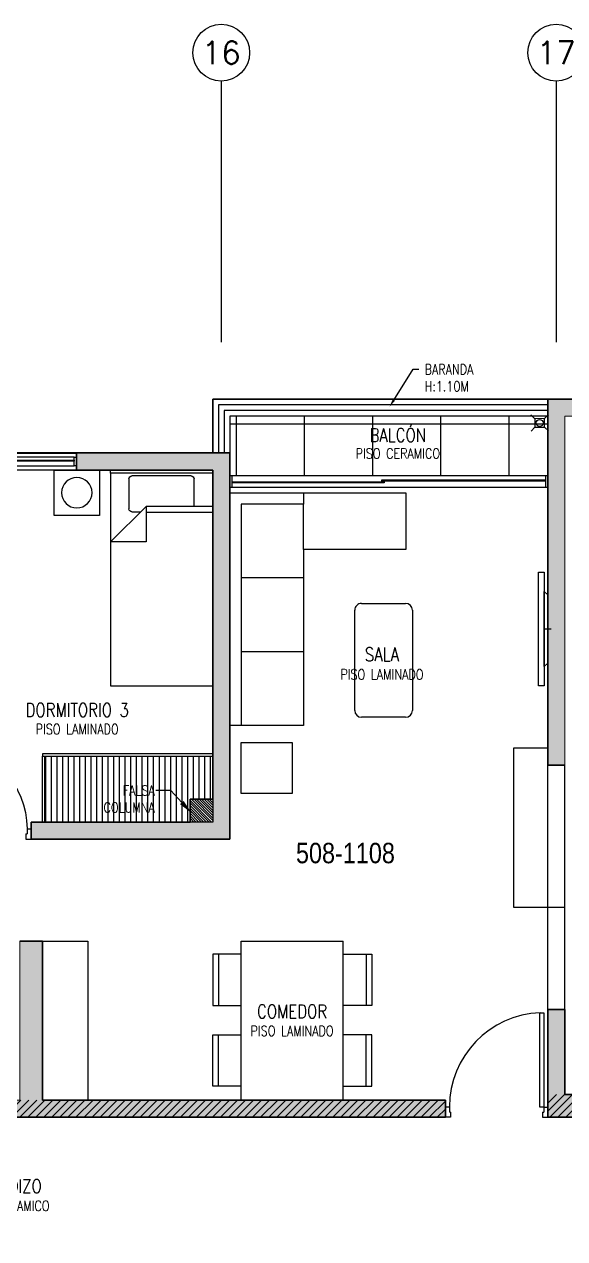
# Model space of a CAD drawing. Header units: millimetres. Extents: x 98 to 155, y -181 to 127.
# Drawn here: x 134.93 to 139.69, y 20.6 to 31.3 of the extents above; entities that cross this region are included whole.
import ezdxf
from ezdxf import colors
from ezdxf.entities.mleader import LeaderData, LeaderLine
from ezdxf.enums import TextEntityAlignment as Align
from ezdxf.math import Vec2, Vec3

# ---------------------------------------------------------------- set-up
doc = ezdxf.new("R2010")
doc.units = ezdxf.units.MM
doc.header["$LTSCALE"] = 15
for name, pattern in [('HIDDEN2', [0.1875, 0.125, -0.0625]), ('PHANTOM', [63.5, 31.75, -6.35, 6.35, -6.35, 6.35, -6.35]), ('PHANTOM2', [1.25, 0.625, -0.125, 0.125, -0.125, 0.125, -0.125]), ('X-REF_DP_Arquitectura$0$HIDDEN', [0.375, 0.25, -0.125])]:
    doc.linetypes.add(name, pattern=pattern)
doc.layers.get('0').update_dxf_attribs({"color": 250})
for name, color, linetype in [('A-BARANDAS', 250, 'Continuous'), ('A-EJES', 250, 'PHANTOM'), ('A-HATCH', 250, 'Continuous'), ('A-MOBILIARIO', 250, 'Continuous'), ('A-MURO BAJO', 250, 'Continuous'), ('A-NUMERACIONDEP', 251, 'Continuous'), ('A-PROYECCIONES INT.', 250, 'HIDDEN2'), ('A-TEXTO-ACABADO PISO', 250, 'Continuous'), ('A_30_DispositivosSanit', 250, 'Continuous'), ('A_50_TextoAmbiente', 252, 'Continuous'), ('A_50_TextoIndicaciones', 250, 'Continuous'), ('A_50_Vigas', 250, 'X-REF_DP_Arquitectura$0$HIDDEN'), ('A_60_HatchEstructuras', 250, 'Continuous'), ('DLP_MOBILIARIO FIJO', 250, 'Continuous'), ('MURO CF 60', 250, 'Continuous')]:
    doc.layers.add(name, color=color, linetype=linetype)
doc.layers.add('A-MUROS', color=252, linetype='Continuous', lineweight=30)
doc.layers.add('A_20_Estructuras', color=250, linetype='Continuous', lineweight=18)
doc.styles.add('R80', font='ARIALN.TTF', dxfattribs={"height": 2.03})
doc.styles.add('ROMANS', font='romans.shx', dxfattribs={"width": 0.8})
doc.styles.add('TXT_COTAS', font='romans.shx', dxfattribs={"width": 0.8})
pattern_1 = [(45, (128.67014, 20.47273), (-0.03535534, 0.03535534), [])]

# ---------------------------------------------------------------- blocks, each defined once
blk = doc.blocks.new('EF-TP')
at = {"layer": 'A_60_HatchEstructuras'}
h = blk.add_hatch(color=256, dxfattribs=at)
h.dxf.hatch_style = 1
h.paths.add_polyline_path([(40, -5.25), (38.35, -5.25), (38.35, -0.06), (38.2, -0.06), (38.2, -6.125), (36.7, -6.125), (36.7, -5.375), (36.55, -5.375), (36.55, -6.325), (38.35, -6.325), (38.35, -5.45), (39.85, -5.45), (39.85, -5.95), (40, -5.95)])
h.paths.add_polyline_path([(36.7, -0.15), (36.85, -0.15), (36.85, 0), (36.55, 0), (36.55, -3.225), (36.7, -3.225)])
h.paths.add_polyline_path([(40, 0), (39.7, 0), (39.7, -0.15), (39.85, -0.15), (39.85, -3.5), (40, -3.5)])
h = blk.add_hatch(color=256, dxfattribs=at)
h.dxf.hatch_style = 1
h.paths.add_polyline_path([(30.25, -3.725), (28.65, -3.725), (28.65, -0.625), (29.85, -0.625), (29.85, -0.475), (28.5, -0.475), (28.5, -3.875), (30.25, -3.875)])
h.paths.add_polyline_path([(31.2, -0.475), (31.05, -0.475), (31.05, -3.875), (31.2, -3.875)])
h.paths.add_polyline_path([(33.75, -0.475), (32.4, -0.475), (32.4, -0.625), (33.6, -0.625), (33.6, -3.725), (32, -3.725), (32, -3.875), (33.75, -3.875)])
h = blk.add_hatch(color=256, dxfattribs=at)
h.dxf.hatch_style = 1
h.paths.add_polyline_path([(25.88, -7.675), (28.4, -7.675), (28.4, -9.075), (28.55, -9.075), (28.55, -7.675), (31.9, -7.675), (31.9, -9.075), (32.1, -9.075), (32.1, -7.675), (35.65, -7.675), (35.65, -7.525), (25.68, -7.525), (25.68, -9.075), (27.65, -9.075), (27.65, -8.925), (25.88, -8.925)])
h.paths.add_polyline_path([(28.1, -4.775), (25.905, -4.775), (25.905, -4.925), (26.25, -4.925), (26.25, -6.325), (35.65, -6.325), (35.65, -6.175), (32.1, -6.175), (32.1, -4.775), (31.9, -4.775), (31.9, -6.175), (29, -6.175), (29, -4.775), (28.85, -4.775), (28.85, -6.175), (26.45, -6.175), (26.45, -4.925), (28.1, -4.925)])
at = {"layer": 'A_20_Estructuras'}
for points in [[(36.7, -0.15), (36.85, -0.15), (36.85, 0), (36.55, 0), (36.55, -3.225), (36.7, -3.225)], [(40, -5.25), (38.35, -5.25), (38.35, -0.06), (38.2, -0.06), (38.2, -6.125), (36.7, -6.125), (36.7, -5.375), (36.55, -5.375), (36.55, -6.325), (38.35, -6.325), (38.35, -5.45), (39.85, -5.45), (39.85, -5.95), (40, -5.95)], [(33.75, -0.475), (32.4, -0.475), (32.4, -0.625), (33.6, -0.625), (33.6, -3.725), (32, -3.725), (32, -3.875), (33.75, -3.875)], [(28.1, -4.775), (25.905, -4.775), (25.905, -4.925), (26.25, -4.925), (26.25, -6.325), (35.65, -6.325), (35.65, -6.175), (32.1, -6.175), (32.1, -4.775), (31.9, -4.775), (31.9, -6.175), (29, -6.175), (29, -4.775), (28.85, -4.775), (28.85, -6.175), (26.45, -6.175), (26.45, -4.925), (28.1, -4.925)]]:
    blk.add_lwpolyline(points, close=True, dxfattribs=at)
at = {"layer": 'A_50_Vigas'}
blk.add_line((31.2, -0.475), (32.4, -0.475), dxfattribs=at)
for points in [[(33.6, -0.475), (33.6, 0), (36.55, 0)], [(36.55, -5.375), (36.55, -3.225)], [(36.7, -5.375), (36.7, -3.225)]]:
    blk.add_lwpolyline(points, dxfattribs=at)
blk = doc.blocks.new('_Dot')
at = {"color": 0, "linetype": 'ByBlock', "lineweight": -2}
blk.add_line((-0.5, 0), (-1, 0), dxfattribs=at)
at = {"color": 0, "linetype": 'ByBlock', "const_width": 0.5}
blk.add_lwpolyline([(-0.25, 0, 1), (0.25, 0, 1)], format="xyb", close=True, dxfattribs=at)
blk = doc.blocks.new('Ejes_Torre C')
at = {"layer": 'A-EJES', "linetype": 'PHANTOM2'}
for points in [[(35.025, 16.65), (35.025, 14.35)], [(37.975, 16.65), (37.975, 14.35)]]:
    blk.add_lwpolyline(points, dxfattribs=at)
at = {"layer": 'A-EJES', "linetype": 'Continuous'}
for centre in [(35.025, 16.9), (37.975, 16.9)]:
    blk.add_circle(centre, 0.25, dxfattribs=at)
at = {"layer": 'A-EJES', "linetype": 'Continuous', "style": 'ROMANS'}
for s, p in [('16', (35.025, 16.9)), ('17', (37.975, 16.9))]:
    blk.add_text(s, height=0.2, dxfattribs=at).set_placement(p, align=Align.MIDDLE_CENTER)
blk = doc.blocks.new('A$C72FD42DB')
for p, q in [((0.325, 1.4, 0), (1.225, 1.4, 0)), ((0.325, 0), (0.325, 1.4, 0)), ((1.225, 0), (1.225, 1.4, 0)), ((0.325, 0), (1.225, 0))]:
    blk.add_line(p, q)
for points in [[(0.325, 1.285), (0.075, 1.285), (0.075, 0.835), (0.325, 0.835)], [(0.125, 1.285), (0.125, 0.835)], [(1.225, 1.285), (1.475, 1.285), (1.475, 0.835), (1.225, 0.835)], [(1.425, 1.285), (1.425, 0.835)], [(0.325, 0.125), (0.075, 0.125), (0.075, 0.575), (0.325, 0.575)], [(0.125, 0.125), (0.125, 0.575)], [(1.225, 0.125), (1.475, 0.125), (1.475, 0.575), (1.225, 0.575)], [(1.425, 0.125), (1.425, 0.575)]]:
    blk.add_lwpolyline(points)
blk = doc.blocks.new('A$C4BFA03A9')
for points in [[(0.06, -0.5), (0.11, -0.5), (0.11, 0.5), (0.06, 0.5)], [(0.03, -0.3), (0.06, -0.33), (0.06, 0.33), (0.03, 0.3)]]:
    blk.add_lwpolyline(points, close=True)
at = {"layer": 'A-PROYECCIONES INT.', "ltscale": 0.15}
blk.add_line((0.06, 0), (0, 0), dxfattribs=at)
blk = doc.blocks.new('1 PLAZA')
for p, q in [((-0.286, -0.322), (-0.286, -0.078)), ((-0.259, -0.051), (0.262, -0.051)), ((0.289, -0.078), (0.289, -0.342)), ((-0.45, -0.322), (0.136, -0.322)), ((0.136, -0.371), (-0.45, -0.371)), ((0.45, -0.632), (0.136, -0.322)), ((0.136, -0.322), (0.136, -0.632)), ((0.262, -0.368), (0.183, -0.368)), ((0.136, -0.632), (0.45, -0.632))]:
    blk.add_line(p, q)
at = {"extrusion": (4.49068e-08, -3.60286e-08, 1), "elevation": 0}
blk.add_lwpolyline([(-0.45, -0.029), (0.45, -0.029), (0.45, 0), (-0.45, 0)], close=True, dxfattribs=at)
blk.add_lwpolyline([(-0.45, -1.9), (-0.45, -0.029), (0.45, -0.029), (0.45, -1.9)], close=True)
for centre, start, end in [((-0.259, -0.078), 90, 180), ((0.262, -0.078), 0, 90), ((0.262, -0.342), 270, 0)]:
    blk.add_arc(centre, 0.0267, start, end)
blk = doc.blocks.new('VELADOR')
blk.add_lwpolyline([(0, 0.4), (0, 0), (0.4, 0), (0.4, 0.4)], close=True)
blk.add_circle((0.2, 0.2), 0.134)
blk = doc.blocks.new('*U144')
for p, q in [((0.01, 0.755), (0.01, 0.8)), ((0.055, 0.755), (0.01, 0.755)), ((0.1, 0.765), (0.055, 0.765)), ((0.055, 0.755), (0.055, 0.765)), ((0.1, 0.765), (0.1, 0.8)), ((0.055, 0.045), (0.01, 0.045)), ((0.01, 0.045), (0.01, 0)), ((0.055, 0.045), (0.055, 0.035)), ((0.1, 0.035), (0.055, 0.035)), ((0.1, 0.035), (0.1, 0))]:
    blk.add_line(p, q)
blk.add_lwpolyline([(0.83, 0.07), (0.83, 0.035), (0.1, 0.035), (0.1, 0.07)], close=True)
at = {"linetype": 'HIDDEN2'}
blk.add_arc((0.1, 0.034), 0.731, 2.2301, 89.9672, dxfattribs=at)
blk = doc.blocks.new('VP.120')
at = {"layer": 'A-MURO BAJO'}
for p, q in [((0, 0), (1.2, 0)), ((0, -0.15), (1.2, -0.15))]:
    blk.add_line(p, q, dxfattribs=at)
at = {"layer": 'DLP_MOBILIARIO FIJO', "color": 251}
for p, q in [((0.02, -0.038), (1.18, -0.038)), ((1.18, -0.113), (0.02, -0.113))]:
    blk.add_line(p, q, dxfattribs=at)
at = {"layer": 'DLP_MOBILIARIO FIJO', "color": 6}
for points in [[(0, -0.113), (0.02, -0.113), (0.02, -0.038), (0, -0.038)], [(1.2, -0.113), (1.18, -0.113), (1.18, -0.038), (1.2, -0.038)]]:
    blk.add_lwpolyline(points, close=True, dxfattribs=at)
at = {"layer": 'DLP_MOBILIARIO FIJO', "elevation": 0}
for points in [[(0.61, -0.063), (0.02, -0.063), (0.02, -0.073), (0.61, -0.073)], [(0.59, -0.088), (1.18, -0.088), (1.18, -0.078), (0.59, -0.078)]]:
    blk.add_lwpolyline(points, close=True, dxfattribs=at)
blk = doc.blocks.new('*U145')
for p, q in [((0.01, 0.855), (0.01, 0.9)), ((0.1, 0.865), (0.055, 0.865)), ((0.055, 0.855), (0.055, 0.865)), ((0.1, 0.865), (0.1, 0.9)), ((0.055, 0.855), (0.01, 0.855)), ((0.055, 0.045), (0.01, 0.045)), ((0.01, 0.045), (0.01, 0)), ((0.055, 0.045), (0.055, 0.035)), ((0.1, 0.035), (0.055, 0.035)), ((0.1, 0.035), (0.1, 0))]:
    blk.add_line(p, q)
blk.add_lwpolyline([(0.93, 0.07), (0.93, 0.035), (0.1, 0.035), (0.1, 0.07)], close=True)
at = {"linetype": 'HIDDEN2'}
blk.add_arc((0.1, 0.034), 0.831, 2.2301, 89.9672, dxfattribs=at)
blk = doc.blocks.new('SOFA SEC')
for p, q in [((0, 0.65), (0.1, 0.65)), ((0.1, 0.65), (0.1, 0.1)), ((0.5, 0.65), (0.1, 0.65)), ((0.75, 0.65), (0.75, 0.1)), ((1.4, 0.65), (1.4, 0.1)), ((0.1, 0.1), (2.05, 0.1))]:
    blk.add_line(p, q)
blk.add_lwpolyline([(0.5, 1.55), (0.5, 0.65), (2.05, 0.65), (2.05, 0), (0, 0), (0, 1.55)], close=True)
blk = doc.blocks.new('MESA CENTRO')
for p, q in [((-0.194, 0), (0.194, 0)), ((-0.254, -0.942), (-0.254, -0.06)), ((0.254, -0.06), (0.254, -0.942)), ((0.194, -1.002), (-0.194, -1.002))]:
    blk.add_line(p, q)
for centre, start, end in [((-0.194, -0.06), 90, 180), ((0.194, -0.06), 0, 90), ((-0.194, -0.942), 180, 270), ((0.194, -0.942), 270, 0)]:
    blk.add_arc(centre, 0.06, start, end)
blk = doc.blocks.new('DPTO 75.2')
at = {"layer": 'A-HATCH'}
h = blk.add_hatch(dxfattribs=at)
h.set_pattern_fill('_USER', color=256, scale=0.6, double=1, pattern_type=0)
h.set_pattern_definition([(0, (-1e-06, 6.175), (0, 0.6), []), (90, (-1e-06, 6.175), (-0.6, 4e-17), [])])
h.paths.add_polyline_path([(0, 6.175), (0, 5.65), (2.8, 5.65), (2.8, 6.175)])
h = blk.add_hatch(dxfattribs=at)
h.set_pattern_fill('ANSI31', color=256, scale=0.005)
h.set_pattern_definition([(45, (8.629694, -43.236664), (-0.01122532, 0.01122532), [])])
h.paths.add_polyline_path([(2.95, 2.8), (3.15, 2.8), (3.15, 2.6), (2.95, 2.6)])
at = {"layer": 'DLP_MOBILIARIO FIJO'}
h = blk.add_hatch(dxfattribs=at)
h.set_pattern_fill('_USER', color=256, scale=0.05, angle=270, pattern_type=0)
h.set_pattern_definition([(270, (4.43, 3.179993), (0.05, -9e-18), [])])
h.paths.add_polyline_path([(2.95, 3.18), (2.95, 2.8), (3.15, 2.8), (3.15, 2.6), (4.43, 2.6), (4.43, 3.18)])
at = {"layer": 'A-BARANDAS', "elevation": 0}
for points in [[(0, 6.275), (2.9, 6.275), (2.9, 5.85)], [(0, 6.225), (2.85, 6.225), (2.85, 5.85)]]:
    blk.add_lwpolyline(points, dxfattribs=at)
at = {"layer": 'A-MOBILIARIO', "elevation": 0}
blk.add_lwpolyline([(2.25, 3.3), (2.25, 2.85), (2.7, 2.85), (2.7, 3.3)], close=True, dxfattribs=at)
at = {"layer": 'A-MURO BAJO'}
for p, q in [((2.95, 6.325, 0), (2.95, 5.85, 0)), ((0.02, 5.65, 0), (2.78, 5.65, 0)), ((2.78, 5.55, 0), (0.02, 5.55, 0))]:
    blk.add_line(p, q, dxfattribs=at)
at = {"layer": 'A-MURO BAJO', "elevation": 0}
for points in [[(0, 6.325), (2.95, 6.325)], [(0, 6.175), (2.8, 6.175), (2.8, 5.85)], [(0, 3.25), (0.3, 3.25), (0.3, 1.85), (-0.15, 1.85), (-0.15, 3.1), (0, 3.1), (0, 3.2)]]:
    blk.add_lwpolyline(points, dxfattribs=at)
blk.add_lwpolyline([(4.45, 1.55), (4.05, 1.55), (4.05, 0.15), (4.45, 0.15)], close=True, dxfattribs=at)
at = {"layer": 'A-MUROS'}
for p, q in [((0, 6.325, 0), (-0.3, 6.325, 0)), ((0, 3.1, 0), (0, 6.325, 0)), ((2.8, 5.85, 0), (2.8, 2.45, 0)), ((2.8, 5.85, 0), (4.15, 5.85, 0)), ((4.15, 5.85, 0), (4.15, 5.7, 0)), ((2.95, 5.7, 0), (2.95, 2.8, 0)), ((2.95, 5.7, 0), (4.15, 5.7, 0)), ((-0.15, 3.1, 0), (0, 3.1, 0)), ((3.15, 2.8, 0), (2.95, 2.8, 0)), ((3.15, 2.6, 0), (3.15, 2.8, 0)), ((3.15, 2.6, 0), (4.55, 2.6, 0)), ((4.55, 2.6, 0), (4.55, 2.45, 0)), ((2.8, 2.45, 0), (4.55, 2.45, 0)), ((4.65, 1.55, 0), (4.45, 1.55, 0)), ((4.45, 1.55, 0), (4.45, 0.15, 0)), ((0, 0.95, 0), (-0.15, 0.95, 0)), ((-0.15, 0.95, 0), (-0.15, 0.2, 0)), ((0, 0.95, 0), (0, 0, 0)), ((-0.15, 0.2, 0), (-1.65, 0.2, 0)), ((4.45, 0.15, 0), (0.9, 0.15, 0)), ((0.9, 0.15, 0), (0.9, 0, 0)), ((0, 0, 0), (-1.8, 0, 0)), ((10.3, 0, 0), (0.9, 0, 0))]:
    blk.add_line(p, q, dxfattribs=at)
at = {"layer": 'DLP_MOBILIARIO FIJO', "elevation": 0}
for points in [[(0.02, 5.55), (0, 5.55), (0, 5.65), (0.02, 5.65)], [(1.46, 5.612), (0.02, 5.612), (0.02, 5.602), (1.46, 5.602)], [(1.44, 5.587), (2.78, 5.587), (2.78, 5.597), (1.44, 5.597)], [(2.8, 5.55), (2.78, 5.55), (2.78, 5.65), (2.8, 5.65)], [(4.45, 3.2), (4.45, 3.18), (2.95, 3.18), (2.95, 3.2)], [(2.95, 2.6), (4.43, 2.6), (4.43, 3.18), (2.95, 3.18)], [(4.43, 2.6), (4.45, 2.6), (4.45, 3.18), (4.43, 3.18)]]:
    blk.add_lwpolyline(points, close=True, dxfattribs=at)
blk.add_blockref('VP.120', (4.15, 5.85, 0))
at = {"layer": 'A-MOBILIARIO', "extrusion": (-4.49068e-08, 3.60286e-08, 1)}
for name, p in [('1 PLAZA', (3.4, 5.7, 0)), ('VELADOR', (3.947, 5.3, 0))]:
    blk.add_blockref(name, p, dxfattribs=at)
at = {"layer": 'A-MOBILIARIO'}
for name, p, xscale, rotation in [('SOFA SEC', (2.8, 5.5, 0), -1, 90.00043285210194), ('MESA CENTRO', (1.445, 3.523, 0), -0.9999999999999881, 180.0000225791111), ('*U145', (0, -0.01, 0), -1.000000000000001, 270)]:
    blk.add_blockref(name, p, dxfattribs=dict(at, xscale=xscale, rotation=rotation))
blk.add_blockref('A$C4BFA03A9', (-0.03, 4.3, 0), dxfattribs=at)
at = {"layer": 'A-MOBILIARIO', "rotation": 90}
blk.add_blockref('*U144', (5.35, 2.44, 0), dxfattribs=at)
at = {"layer": 'A-MOBILIARIO', "xscale": -1}
blk.add_blockref('A$C72FD42DB', (3.025, 0.15, 0), dxfattribs=at)
blk = doc.blocks.new('0-sumidero')
for p, q in [((-0.042, 0.038), (-0.076, 0.072)), ((0.043, 0.038), (-0.042, 0.038)), ((-0.042, 0.038), (-0.042, -0.037)), ((0.043, 0.038), (0.078, 0.072)), ((0.043, -0.037), (0.043, 0.038)), ((-0.042, -0.037), (-0.076, -0.071)), ((-0.042, -0.037), (0.043, -0.037)), ((0.043, -0.037), (0.078, -0.071))]:
    blk.add_line(p, q)
blk.add_circle((0, 0), 0.0303)
blk = doc.blocks.new('sum')
at = {"layer": 'A_30_DispositivosSanit', "rotation": 45.00000007321594}
blk.add_blockref('0-sumidero', (0, 0), dxfattribs=at)

msp = doc.modelspace()

# ---------------------------------------------------------------- hatches: boundary and pattern name
at = {"layer": 'MURO CF 60'}
h = msp.add_hatch(dxfattribs=at)
h.set_pattern_fill('_USER', color=256, scale=0.05, angle=45, pattern_type=0)
h.set_pattern_definition(pattern_1)
h.paths.add_polyline_path([(132.4901, 21.673), (138.6401, 21.673), (138.6401, 21.823), (132.4901, 21.823)])
h = msp.add_hatch(dxfattribs=at)
h.set_pattern_fill('_USER', color=256, scale=0.05, angle=45, pattern_type=0)
h.set_pattern_definition(pattern_1)
h.paths.add_polyline_path([(139.5401, 21.673), (141.1901, 21.673), (141.1901, 21.873), (139.5401, 21.873)])

# ---------------------------------------------------------------- block references
msp.add_blockref('EF-TP', (102.9901, 27.9977))
at = {"layer": 'A-EJES'}
msp.add_blockref('Ejes_Torre C', (101.6401, 14.148), dxfattribs=at)

# ---------------------------------------------------------------- texts
at = {"layer": 'A-TEXTO-ACABADO PISO', "char_height": 0.09, "attachment_point": 2, "style": 'ROMANS'}
for s, width, insert in [('PISO CERAMICO', 1.20225, (138.2204, 27.563)), ('PISO LAMINADO', 1.034523, (138.0803, 25.6181, 0)), ('PISO LAMINADO', 1.20225, (135.3963, 25.1366)), ('PISO LAMINADO', 1.20225, (137.2889, 22.478))]:
    msp.add_mtext_dynamic_manual_height_columns(s, width=width, gutter_width=12.5, heights=[0], dxfattribs=dict(at, insert=insert))
at = {"layer": 'A-TEXTO-ACABADO PISO', "insert": (134.7815, 20.9383, 0), "char_height": 0.09, "attachment_point": 2, "rotation": 359.99998, "style": 'ROMANS'}
msp.add_mtext_dynamic_manual_height_columns('PISO CERAMICO', width=1.20225, gutter_width=12.5, heights=[0], dxfattribs=at)
at = {"layer": 'A_50_TextoAmbiente', "style": 'ROMANS', "width": 0.8}
for s, p in [('BALCÓN', (138.2201, 27.6198, 0)), ('SALA', (138.0802, 25.6894, 0)), ('DORMITORIO 3', (135.3966, 25.1999)), ('COMEDOR', (137.289, 22.5446)), ('PASADIZO', (134.78, 21.0062))]:
    msp.add_text(s, height=0.12, dxfattribs=at).set_placement(p, align=Align.CENTER)

# ---------------------------------------------------------------- leaders
at = {"layer": 'A-NUMERACIONDEP'}
ml = msp.add_multileader_mtext('Standard', dxfattribs=at)
ml.set_content('508-1108', color=256, style='R80')
ml.set_leader_properties(color=256)
ml.set_arrow_properties(name='DOT')
ml.build(insert=Vec2(0, 0))
ml.multileader.update_dxf_attribs({"leader_type": 0, "has_text_frame": 1, "text_left_attachment_type": 2, "text_right_attachment_type": 2, "dogleg_length": 0.36, "arrow_head_size": 0.06, "scale": 0.06})
ctx = ml.context
ctx.base_point, ctx.scale, ctx.char_height, ctx.arrow_head_size, ctx.landing_gap_size, ctx.plane_origin = Vec3(137.272, 23.9981), 0.06, 0.18, 0.06, 0.06, Vec3(136.4827, 23.9937)
ctx.left_attachment, ctx.right_attachment, ctx.text_align_type = 2, 2, 1
notes = []
notes.append((ctx, [(0, (1, 1, 0), (138.3374, 23.9981), (-1, 0), 0.0917, [(0, [(138.624, 24.347)], 0, [])])]))
ctx.mtext.insert, ctx.mtext.width, ctx.mtext.alignment, ctx.mtext.flow_direction = Vec3(137.7589, 24.09), 0.461923, 2, 5
at = {"layer": 'A_50_TextoIndicaciones'}
ml = msp.add_multileader_mtext('Standard', dxfattribs=at)
ml.set_content('\\pxsm1;BARANDA \\P\\pt16;H:1.10M', color=256, style='TXT_COTAS')
ml.set_leader_properties(color=256)
ml.build(insert=Vec2(0, 0))
ml.multileader.update_dxf_attribs({"dogleg_length": 0.05, "arrow_head_size": 0.07})
ctx = ml.context
ctx.base_point, ctx.char_height, ctx.arrow_head_size, ctx.landing_gap_size, ctx.plane_origin = Vec3(138.4068, 28.2596), 0.09, 0.07, 0.05, Vec3(137.9971, 27.8425)
notes.append((ctx, [(0, (1, 1, 0), (138.3568, 28.2596), (1, 0), 0.05, [(0, [(138.147, 27.9292)], 0, [])])]))
ctx.mtext.insert, ctx.mtext.width, ctx.mtext.defined_height, ctx.mtext.flow_direction = Vec3(138.4568, 28.3046), 1.102183, 0.8046, 5
ml = msp.add_multileader_mtext('Standard', dxfattribs=at)
ml.set_content('FALSA COLUMNA', color=256, style='ROMANS')
ml.set_leader_properties(color=7)
ml.build(insert=Vec2(0, 0))
ml.multileader.update_dxf_attribs({"dogleg_length": 1.3073, "arrow_head_size": 0.13, "scale": 0.1})
ctx = ml.context
ctx.base_point, ctx.scale, ctx.char_height, ctx.arrow_head_size, ctx.landing_gap_size, ctx.plane_origin = Vec3(135.5826, 24.5505), 0.1, 0.09, 0.13, 0.01, Vec3(136.304, 25.5339)
ctx.text_align_type = 2
notes.append((ctx, [(0, (1, 1, 0), (136.2202, 24.5505), (-1, 0), 0.1307, [(0, [(136.4062, 24.3495)], 0, [])])]))
ctx.mtext.insert, ctx.mtext.width, ctx.mtext.defined_height, ctx.mtext.alignment, ctx.mtext.flow_direction = Vec3(136.0795, 24.5955), 0.532149, 0.5349, 3, 5
for ctx, leaders in notes:
    for number, flags, end, landing, length, lines in leaders:
        leader = LeaderData()
        leader.index, (leader.has_last_leader_line, leader.has_dogleg_vector, leader.attachment_direction) = number, flags
        leader.last_leader_point, leader.dogleg_vector, leader.dogleg_length = Vec3(end), Vec3(landing), length
        for number, points, colour, breaks in lines:
            line = LeaderLine()
            line.index, line.vertices, line.color, line.breaks = number, Vec3.list(points), colors.encode_raw_color(colour), breaks
            leader.lines.append(line)
        ctx.leaders.append(leader)

# ---------------------------------------------------------------- next in the draw order: block references
at = {"xscale": -1}
msp.add_blockref('DPTO 75.2', (139.5401, 21.673, 0), dxfattribs=at)

# ---------------------------------------------------------------- next in the draw order: block references
at = {"layer": 'A_30_DispositivosSanit', "rotation": 315.4214501941968}
msp.add_blockref('sum', (139.4688, 27.7872, 0), dxfattribs=at)

doc.saveas('drawing.dxf')
